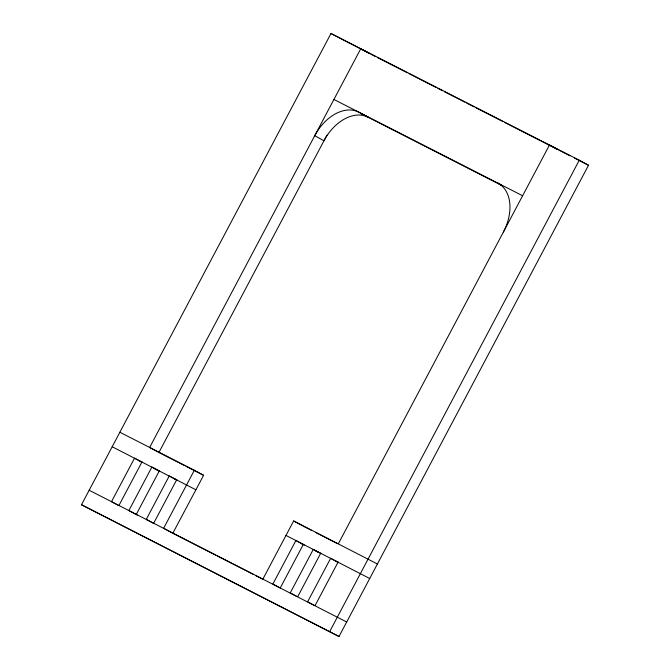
<?xml version="1.0" encoding="UTF-8"?>
<svg xmlns="http://www.w3.org/2000/svg" width="670" height="670" viewBox="0 0 670 670"><rect width="100%" height="100%" fill="white"/><g stroke="black" fill="none" stroke-linecap="round" stroke-linejoin="round"><path stroke-width="1" d="M81.48 504.744L330.988 33.5L579.274 160.205L588.52 165.256L339.012 636.5L81.48 504.744L339.012 636.5M118.95 505.448L141.981 461.948M330.988 33.5L370.033 53.751L360.787 48.701L149.661 447.451L158.907 452.501L326.927 135.173M136.328 514.317L159.359 470.817M153.706 523.186L176.738 479.687M215.581 555.095L172.793 533.261L203.596 475.306L194.35 470.256L163.639 528.253L172.048 532.851M262.958 578.939L293.661 520.942L377.394 563.998M280.336 587.808L303.368 544.308M297.715 596.677L320.746 553.177M338.358 543.747L549.484 145.005L557.884 149.594M315.093 605.546L338.124 562.046M329.766 631.45L579.274 160.205M370.962 54.228L375.61 56.598M377.47 57.553L407.209 72.729M409.069 73.675L436.028 87.435M437.887 88.381L442.535 90.752M444.394 91.706L464.846 102.141M466.705 103.088L474.142 106.882M476.002 107.828L502.952 121.588M504.812 122.535L557.8 149.577M558.73 150.047L569.902 155.75M574.558 158.128L588.52 165.256M333.911 99.453L522.608 195.749M360.636 113.423L502.391 185.766M119.863 432.242L194.35 470.256M158.907 452.501L184.041 465.332M185.908 466.278L203.596 475.306M302.907 525.992L311.29 530.263M315.947 532.642L337.362 543.571M112.192 446.748L195.916 489.804M285.99 535.439L369.723 578.503M140.055 461.295L141.914 462.25M153.933 468.38L157.55 470.223M173.572 478.405L176.738 480.013M300.822 543.337L304.264 545.095M314.783 550.464L318.937 552.582M335.268 560.924L338.116 562.373M89.152 490.247L346.692 622.003M217.432 556.041L253.696 574.542M255.496 575.463L262.992 579.29M501.143 184.912L497.785 183.077A41.021 27.872 -61.4 0 1 503.421 231.996M293.661 520.942L302.07 525.531M338.241 562.381L330.678 558.244L307.647 601.744L314.372 605.42M320.863 553.512L313.3 549.375L290.269 592.875L296.994 596.551M303.485 544.643L295.922 540.506L272.891 584.006L280.454 588.143M176.855 480.022L169.292 475.884L146.261 519.384L153.824 523.521M159.477 471.152L151.914 467.015L128.883 510.515L137.283 515.113M142.099 462.283L134.536 458.146L111.505 501.646L118.23 505.322M367.989 117.175L358.743 112.124A41.021 27.872 -61.4 0 0 314.724 135.7L323.97 140.75A41.021 27.872 -61.4 0 1 367.989 117.175"/></g></svg>
